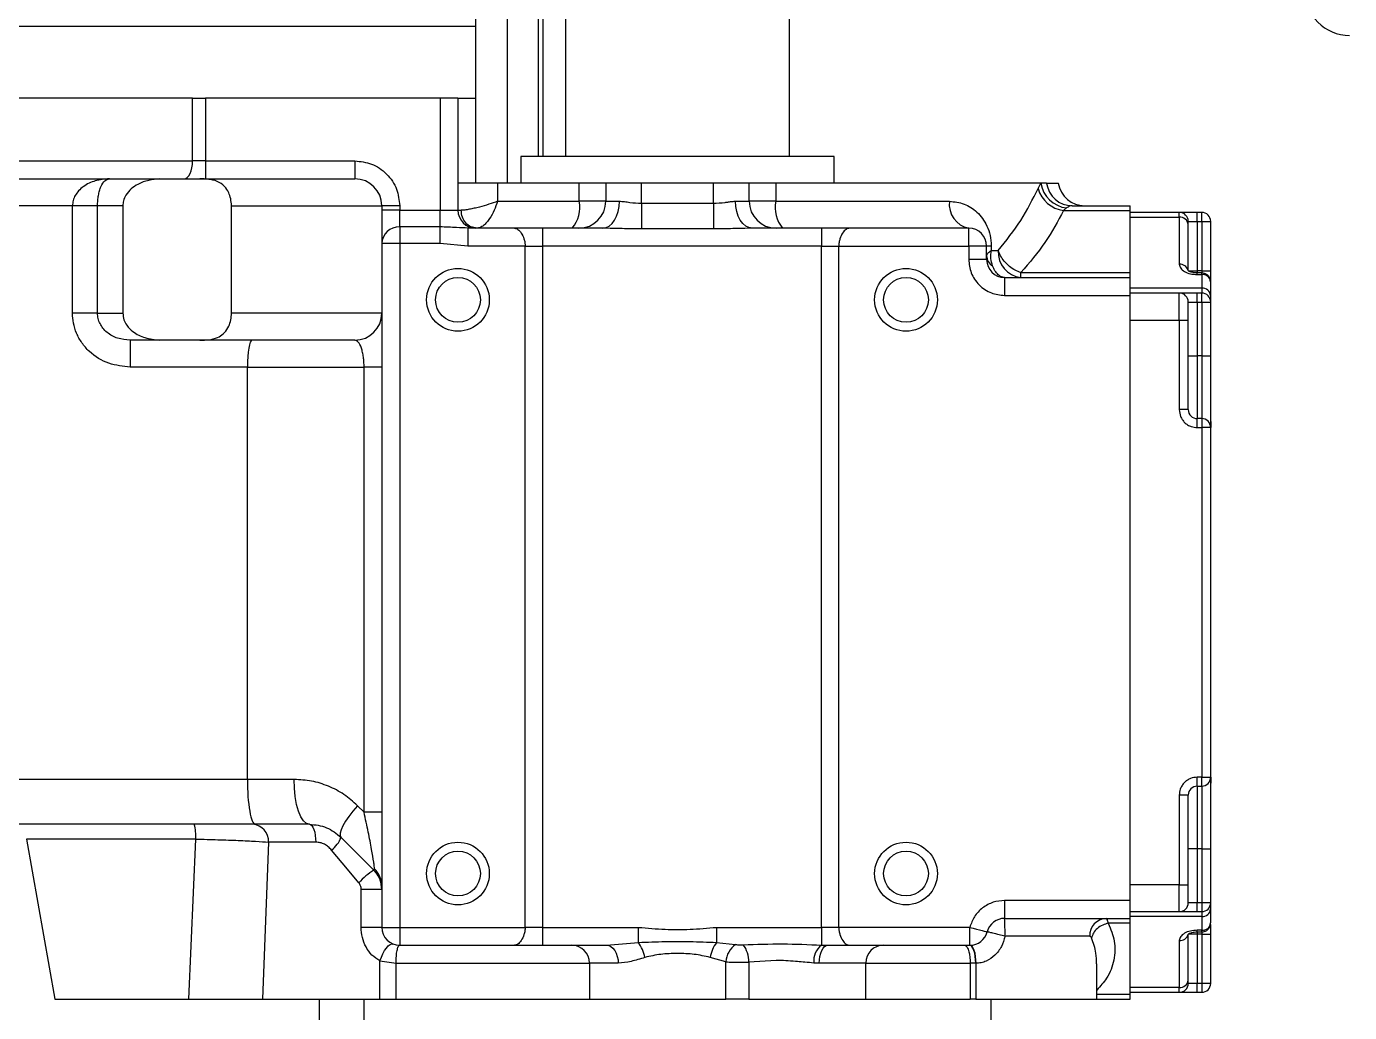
# Model space of a CAD drawing. Header units: centimetres. Extents: x 470464 to 524273, y 49611 to 59074.
# Drawn here: x 505513.16 to 505527.93, y 52555.96 to 52566.96 of the extents above; entities that cross this region are included whole.
import ezdxf

# ---------------------------------------------------------------- set-up
doc = ezdxf.new("R2010")
doc.units = ezdxf.units.CM
doc.header["$MEASUREMENT"] = 0
doc.layers.add('vinç', color=7, linetype='Continuous')

# ---------------------------------------------------------------- blocks, each defined once
blk = doc.blocks.new('ytnytnytnnytytnrmutnebe')
at = {"color": 2, "linetype": 'Continuous', "lineweight": 25}
for p, q in [((416505.11, 68886.413), (416505.11, 68877.574)), ((416505.81, 68877.574), (416505.81, 68886.413)), ((416506.61, 68874.413), (416506.61, 68886.413)), ((416497.71, 68876.875), (416497.71, 68880.413)), ((416498.21, 68876.963), (416498.21, 68880.413)), ((416504.61, 68878.915), (416504.61, 68880.413)), ((416497.545, 68879.428), (416495.76, 68879.113)), ((416497.545, 68877.539), (416497.545, 68879.428)), ((416495.76, 68879.113), (416495.76, 68877.616)), ((416503.41, 68878.915), (416504.61, 68878.915)), ((416503.41, 68878.635), (416503.41, 68878.915)), ((416504.61, 68878.635), (416504.61, 68878.915)), ((416503.41, 68878.635), (416504.61, 68878.635)), ((416503.41, 68878.635), (416503.41, 68878.353)), ((416504.61, 68878.353), (416504.61, 68878.635)), ((416504.61, 68878.353), (416503.41, 68878.353)), ((416502.81, 68876.963), (416502.81, 68878.272)), ((416503.11, 68878.272), (416502.81, 68878.272)), ((416503.11, 68876.91), (416503.11, 68878.272)), ((416495.76, 68877.616), (416497.545, 68877.539)), ((416505.11, 68877.574), (416505.81, 68877.574)), ((416505.11, 68877.432), (416505.11, 68877.574)), ((416505.81, 68877.574), (416505.81, 68877.432)), ((416504.91, 68877.432), (416504.91, 68875.763)), ((416505.11, 68877.432), (416504.91, 68877.432)), ((416505.81, 68877.432), (416505.11, 68877.432)), ((416505.11, 68877.432), (416505.11, 68875.763)), ((416505.81, 68874.813), (416505.81, 68877.432)), ((416503.41, 68875.463), (416503.41, 68877.141)), ((416503.41, 68877.141), (416504.61, 68877.141)), ((416504.61, 68877.141), (416504.61, 68875.463)), ((416497.71, 68876.27), (416497.71, 68876.875)), ((416498.21, 68876.963), (416502.81, 68876.963)), ((416498.21, 68876.441), (416498.21, 68876.963)), ((416502.81, 68876.963), (416502.81, 68875.661)), ((416503.11, 68875.763), (416503.11, 68876.91)), ((416495.76, 68876.796), (416495.76, 68875.484)), ((416497.51, 68876.727), (416495.76, 68876.796)), ((416497.51, 68876.199), (416497.51, 68876.727)), ((416495.76, 68876.163), (416484.91, 68876.163)), ((416497.689, 68876.163), (416497.688, 68876.163)), ((416497.208, 68875.844), (416497.422, 68876.023)), ((416497.056, 68875.718), (416497.208, 68875.844)), ((416497.563, 68875.917), (416497.198, 68875.551)), ((416496.56, 68875.463), (416496.56, 68875.693)), ((416496.56, 68875.693), (416496.986, 68875.693)), ((416496.986, 68875.693), (416496.986, 68875.463)), ((416497.843, 68875.661), (416497.917, 68875.734)), ((416505.11, 68875.763), (416504.91, 68875.763)), ((416495.76, 68875.663), (416495.46, 68875.663)), ((416497.843, 68875.463), (416497.843, 68875.661)), ((416497.843, 68875.661), (416502.81, 68875.661)), ((416502.81, 68875.463), (416502.81, 68875.661)), ((416495.76, 68875.484), (416495.76, 68875.304)), ((416495.76, 68875.484), (416496.188, 68875.484)), ((416496.188, 68875.484), (416496.16, 68875.304)), ((416496.56, 68875.463), (416496.56, 68875.263)), ((416504.189, 68875.463), (416496.56, 68875.463)), ((416504.189, 68875.263), (416504.189, 68875.463)), ((416504.56, 68875.263), (416504.56, 68875.463)), ((416504.61, 68875.463), (416504.56, 68875.463)), ((416504.61, 68875.263), (416504.61, 68875.463)), ((416495.76, 68875.304), (416495.76, 68873.146)), ((416495.76, 68875.304), (416496.16, 68875.304)), ((416496.16, 68875.304), (416496.16, 68874.915)), ((416496.56, 68875.263), (416496.36, 68875.263)), ((416496.36, 68875.263), (416496.36, 68873.982)), ((416496.56, 68875.263), (416496.56, 68873.863)), ((416504.189, 68875.263), (416496.56, 68875.263)), ((416504.374, 68875.263), (416504.189, 68875.263)), ((416504.189, 68874.813), (416504.189, 68875.263)), ((416504.374, 68874.813), (416504.374, 68875.263)), ((416504.374, 68875.263), (416504.56, 68875.263)), ((416504.56, 68875.263), (416504.56, 68874.813)), ((416504.61, 68875.263), (416504.56, 68875.263)), ((416496.16, 68874.915), (416496.16, 68873.146)), ((416504.16, 68874.501), (416504.189, 68874.813)), ((416504.189, 68874.813), (416504.374, 68874.813)), ((416504.374, 68874.813), (416504.56, 68874.813)), ((416504.56, 68874.813), (416504.56, 68874.613)), ((416505.81, 68874.813), (416504.56, 68874.813)), ((416505.81, 68874.613), (416505.81, 68874.813)), ((416504.16, 68873.863), (416504.16, 68874.501)), ((416504.36, 68874.501), (416504.16, 68874.501)), ((416504.36, 68873.982), (416504.36, 68874.501)), ((416505.81, 68874.613), (416504.56, 68874.613)), ((416504.56, 68874.613), (416504.56, 68874.576)), ((416504.86, 68874.172), (416504.86, 68874.613)), ((416505.81, 68874.613), (416505.81, 68874.413)), ((416504.86, 68874.413), (416505.81, 68874.413)), ((416505.81, 68874.413), (416506.61, 68874.413)), ((416506.61, 68874.413), (416508.36, 68874.413)), ((416504.66, 68874.172), (416504.66, 68873.26)), ((416504.86, 68874.172), (416504.66, 68874.172)), ((416504.86, 68873.26), (416504.86, 68874.172)), ((416508.009, 68874.063), (416504.86, 68874.063)), ((416505.16, 68873.913), (416504.86, 68873.913)), ((416505.16, 68870.413), (416505.16, 68873.913)), ((416496.56, 68873.67), (416496.56, 68873.863)), ((416496.56, 68873.863), (416504.16, 68873.863)), ((416504.16, 68873.863), (416504.16, 68873.67)), ((416496.56, 68873.67), (416496.36, 68873.67)), ((416496.36, 68873.67), (416496.36, 68872.957)), ((416504.16, 68873.67), (416496.56, 68873.67)), ((416496.56, 68873.67), (416496.56, 68872.599)), ((416504.36, 68873.67), (416504.16, 68873.67)), ((416504.16, 68870.557), (416504.16, 68873.67)), ((416504.36, 68872.996), (416504.36, 68873.67)), ((416505.16, 68873.713), (416507.86, 68873.713)), ((416505.16, 68873.663), (416507.86, 68873.663)), ((416555.86, 68873.413), (416505.16, 68873.413)), ((416504.66, 68872.963), (416504.66, 68873.26)), ((416504.66, 68873.26), (416504.86, 68873.26)), ((416504.86, 68872.963), (416504.86, 68873.26)), ((416495.76, 68873.146), (416495.76, 68871.622)), ((416496.16, 68873.146), (416495.76, 68873.146)), ((416496.16, 68872.825), (416496.16, 68873.146)), ((416496.36, 68872.957), (416496.392, 68872.599)), ((416504.66, 68872.963), (416504.66, 68872.811)), ((416504.86, 68872.963), (416504.66, 68872.963)), ((416504.86, 68872.563), (416504.86, 68872.963)), ((416496.392, 68872.599), (416496.56, 68872.599)), ((416504.351, 68871.763), (416504.351, 68872.563)), ((416504.637, 68872.563), (416504.351, 68872.563)), ((416504.637, 68872.563), (416504.637, 68871.763)), ((416504.637, 68872.563), (416504.86, 68872.563)), ((416504.86, 68871.763), (416504.86, 68872.563)), ((416496.175, 68871.622), (416496.224, 68871.8)), ((416496.392, 68871.727), (416496.367, 68871.514)), ((416496.56, 68871.727), (416496.392, 68871.727)), ((416496.56, 68871.727), (416496.56, 68870.557)), ((416504.637, 68871.763), (416504.351, 68871.763)), ((416504.637, 68871.763), (416504.86, 68871.763)), ((416504.86, 68871.363), (416504.86, 68871.763)), ((416495.76, 68871.622), (416496.175, 68871.622)), ((416495.76, 68871.368), (416495.76, 68871.622)), ((416496.171, 68871.46), (416496.172, 68871.368)), ((416504.66, 68871.516), (416504.66, 68871.363)), ((416495.76, 68871.368), (416495.76, 68870.063)), ((416496.172, 68871.368), (416495.76, 68871.368)), ((416496.191, 68871.063), (416496.172, 68871.368)), ((416504.36, 68870.557), (416504.36, 68871.33)), ((416504.66, 68871.363), (416504.86, 68871.363)), ((416504.66, 68871.067), (416504.66, 68871.363)), ((416504.86, 68871.067), (416504.86, 68871.363)), ((416504.86, 68871.067), (416504.66, 68871.067)), ((416504.66, 68871.067), (416504.66, 68869.128)), ((416504.86, 68868.108), (416504.86, 68871.067)), ((416505.16, 68870.913), (416555.86, 68870.913)), ((416496.16, 68870.581), (416496.162, 68870.641)), ((416496.16, 68870.063), (416496.16, 68870.581)), ((416496.361, 68870.557), (416496.36, 68870.485)), ((416496.56, 68870.557), (416496.361, 68870.557)), ((416496.56, 68870.363), (416496.56, 68870.557)), ((416496.56, 68870.557), (416504.16, 68870.557)), ((416504.16, 68870.557), (416504.16, 68870.363)), ((416504.36, 68870.557), (416504.16, 68870.557)), ((416504.86, 68870.413), (416505.16, 68870.413)), ((416496.36, 68870.245), (416496.36, 68868.901)), ((416496.56, 68868.901), (416496.56, 68870.363)), ((416496.56, 68870.363), (416504.16, 68870.363)), ((416504.16, 68870.363), (416504.16, 68868.913)), ((416504.36, 68868.913), (416504.36, 68870.245)), ((416495.76, 68870.063), (416496.16, 68870.063)), ((416495.76, 68870.063), (416495.76, 68868.897)), ((416496.16, 68870.063), (416496.16, 68868.897)), ((416495.76, 68868.835), (416495.76, 68868.897)), ((416496.16, 68868.897), (416495.76, 68868.897)), ((416496.16, 68868.835), (416496.16, 68868.897)), ((416496.36, 68868.901), (416496.56, 68868.901)), ((416504.16, 68868.913), (416504.01, 68868.913)), ((416504.01, 68868.713), (416504.01, 68868.913)), ((416504.16, 68868.713), (416504.16, 68868.913)), ((416504.16, 68868.913), (416504.36, 68868.913)), ((416495.76, 68868.835), (416495.76, 68867.483)), ((416496.16, 68868.835), (416495.76, 68868.835)), ((416496.16, 68868.831), (416496.16, 68868.835)), ((416495.46, 68868.663), (416495.76, 68868.663)), ((416504.01, 68868.713), (416504.16, 68868.713)), ((416504.11, 68868.661), (416504.11, 68868.583)), ((416504.16, 68868.661), (416504.11, 68868.661)), ((416504.16, 68868.661), (416504.16, 68868.713)), ((416496.46, 68868.508), (416496.473, 68868.56)), ((416496.46, 68867.562), (416496.46, 68868.508)), ((416496.66, 68868.513), (416496.66, 68867.113)), ((416496.86, 68868.513), (416496.66, 68868.513)), ((416496.86, 68867.113), (416496.86, 68868.513)), ((416503.61, 68868.513), (416503.61, 68867.113)), ((416503.81, 68868.513), (416503.61, 68868.513)), ((416503.81, 68868.513), (416503.81, 68867.113)), ((416504.05, 68868.557), (416504.11, 68868.583)), ((416503.81, 68868.33), (416503.864, 68868.33)), ((416503.864, 68868.33), (416503.864, 68867.113)), ((416504.801, 68868.139), (416504.86, 68868.108)), ((416504.86, 68868.044), (416504.86, 68867.913)), ((416504.556, 68867.855), (416504.556, 68867.113)), ((416504.585, 68867.821), (416504.556, 68867.855)), ((416504.61, 68867.758), (416504.61, 68867.113)), ((416495.76, 68867.483), (416496.153, 68867.483)), ((416495.76, 68867.483), (416495.76, 68867.113)), ((416495.814, 68867.483), (416495.814, 68867.113)), ((416496.606, 68867.113), (416496.606, 68867.356)), ((416495.76, 68867.113), (416495.814, 68867.113)), ((416495.814, 68867.113), (416496.606, 68867.113)), ((416495.835, 68867.113), (416495.835, 68866.563)), ((416495.889, 68866.563), (416495.889, 68867.113)), ((416496.606, 68867.113), (416496.66, 68867.113)), ((416496.66, 68867.113), (416496.86, 68867.113)), ((416496.681, 68866.313), (416496.681, 68867.113)), ((416496.735, 68867.113), (416496.735, 68866.563)), ((416496.86, 68867.113), (416503.61, 68867.113)), ((416497.035, 68866.563), (416497.035, 68867.113)), ((416503.335, 68867.113), (416503.335, 68866.563)), ((416503.61, 68867.113), (416503.81, 68867.113)), ((416503.635, 68866.563), (416503.635, 68867.113)), ((416503.689, 68866.313), (416503.689, 68867.113)), ((416503.81, 68867.113), (416503.864, 68867.113)), ((416503.864, 68867.113), (416504.556, 68867.113)), ((416504.481, 68867.113), (416504.481, 68866.563)), ((416504.535, 68866.563), (416504.535, 68867.113)), ((416504.556, 68867.113), (416504.61, 68867.113)), ((416495.835, 68866.563), (416495.889, 68866.563)), ((416496.413, 68866.563), (416495.889, 68866.563)), ((416496.735, 68866.563), (416497.035, 68866.563)), ((416498.035, 68866.563), (416497.035, 68866.563)), ((416497.035, 68866.563), (416497.035, 68866.463)), ((416498.035, 68866.463), (416498.035, 68866.563)), ((416503.335, 68866.563), (416502.335, 68866.563)), ((416502.335, 68866.463), (416502.335, 68866.563)), ((416503.335, 68866.563), (416503.335, 68866.463)), ((416503.335, 68866.563), (416503.635, 68866.563)), ((416504.481, 68866.563), (416503.957, 68866.563)), ((416504.481, 68866.563), (416504.535, 68866.563)), ((416495.935, 68866.363), (416495.935, 68866.463)), ((416495.971, 68866.463), (416496.482, 68866.463)), ((416496.485, 68866.363), (416496.485, 68866.463)), ((416496.835, 68866.363), (416496.835, 68866.463)), ((416497.035, 68866.463), (416498.035, 68866.463)), ((416497.435, 68866.363), (416497.435, 68866.463)), ((416502.335, 68866.463), (416503.335, 68866.463)), ((416502.935, 68866.463), (416502.935, 68866.363)), ((416503.535, 68866.463), (416503.535, 68866.363)), ((416503.885, 68866.463), (416503.885, 68866.363)), ((416503.888, 68866.463), (416504.399, 68866.463)), ((416504.435, 68866.463), (416504.435, 68866.363)), ((416495.835, 68866.363), (416495.935, 68866.363)), ((416495.835, 68866.363), (416495.835, 68866.313)), ((416495.935, 68866.313), (416495.835, 68866.313)), ((416496.485, 68866.363), (416495.935, 68866.363)), ((416495.935, 68866.313), (416495.935, 68866.363)), ((416495.935, 68866.213), (416495.935, 68866.313)), ((416496.485, 68866.313), (416495.935, 68866.313)), ((416496.485, 68866.313), (416496.485, 68866.363)), ((416496.509, 68866.363), (416496.485, 68866.363)), ((416496.485, 68866.313), (416496.485, 68866.213)), ((416496.509, 68866.313), (416496.485, 68866.313)), ((416496.509, 68866.363), (416496.527, 68866.363)), ((416496.509, 68866.363), (416496.509, 68866.313)), ((416496.509, 68866.313), (416496.527, 68866.313)), ((416496.527, 68866.313), (416496.527, 68866.363)), ((416496.681, 68866.313), (416496.527, 68866.313)), ((416496.735, 68866.313), (416496.681, 68866.313)), ((416496.735, 68866.363), (416496.835, 68866.363)), ((416496.735, 68866.363), (416496.735, 68866.313)), ((416496.835, 68866.313), (416496.735, 68866.313)), ((416497.435, 68866.363), (416496.835, 68866.363)), ((416496.835, 68866.313), (416496.835, 68866.363)), ((416496.835, 68866.213), (416496.835, 68866.313)), ((416497.435, 68866.313), (416496.835, 68866.313)), ((416498.135, 68866.363), (416497.435, 68866.363)), ((416497.435, 68866.313), (416497.435, 68866.363)), ((416497.435, 68866.313), (416497.435, 68866.213)), ((416498.135, 68866.313), (416497.435, 68866.313)), ((416498.135, 68866.363), (416498.135, 68866.313)), ((416498.135, 68866.363), (416498.235, 68866.363)), ((416498.135, 68866.313), (416498.235, 68866.313)), ((416498.235, 68866.313), (416498.235, 68866.363)), ((416498.235, 68866.313), (416498.235, 68866.213)), ((416502.135, 68866.313), (416498.235, 68866.313)), ((416502.135, 68866.363), (416502.135, 68866.313)), ((416502.135, 68866.363), (416502.235, 68866.363)), ((416502.135, 68866.213), (416502.135, 68866.313)), ((416502.235, 68866.313), (416502.135, 68866.313)), ((416502.235, 68866.313), (416502.235, 68866.363)), ((416502.935, 68866.363), (416502.235, 68866.363)), ((416502.935, 68866.313), (416502.235, 68866.313)), ((416502.935, 68866.313), (416502.935, 68866.363)), ((416503.535, 68866.363), (416502.935, 68866.363)), ((416502.935, 68866.313), (416502.935, 68866.213)), ((416503.535, 68866.313), (416502.935, 68866.313)), ((416503.535, 68866.363), (416503.635, 68866.363)), ((416503.535, 68866.363), (416503.535, 68866.313)), ((416503.535, 68866.313), (416503.535, 68866.213)), ((416503.535, 68866.313), (416503.635, 68866.313)), ((416503.635, 68866.313), (416503.635, 68866.363)), ((416503.689, 68866.313), (416503.635, 68866.313)), ((416503.842, 68866.313), (416503.689, 68866.313)), ((416503.842, 68866.363), (416503.842, 68866.313)), ((416503.842, 68866.363), (416503.86, 68866.363)), ((416503.842, 68866.313), (416503.86, 68866.313)), ((416503.885, 68866.363), (416503.86, 68866.363)), ((416503.86, 68866.313), (416503.86, 68866.363)), ((416503.885, 68866.313), (416503.86, 68866.313)), ((416503.885, 68866.313), (416503.885, 68866.363)), ((416504.435, 68866.363), (416503.885, 68866.363)), ((416503.885, 68866.313), (416503.885, 68866.213)), ((416504.435, 68866.313), (416503.885, 68866.313)), ((416504.435, 68866.363), (416504.535, 68866.363)), ((416504.435, 68866.363), (416504.435, 68866.313)), ((416504.435, 68866.313), (416504.435, 68866.213)), ((416504.435, 68866.313), (416504.535, 68866.313)), ((416504.535, 68866.313), (416504.535, 68866.363)), ((416495.935, 68866.213), (416496.485, 68866.213)), ((416496.485, 68866.213), (416496.591, 68866.213)), ((416496.609, 68866.213), (416496.762, 68866.213)), ((416496.835, 68866.213), (416497.435, 68866.213)), ((416498.235, 68866.213), (416498.168, 68866.213)), ((416498.235, 68866.213), (416502.135, 68866.213)), ((416502.202, 68866.213), (416502.135, 68866.213)), ((416502.935, 68866.213), (416503.535, 68866.213)), ((416503.607, 68866.213), (416503.76, 68866.213)), ((416503.762, 68866.213), (416503.885, 68866.213)), ((416503.885, 68866.213), (416504.435, 68866.213))]:
    blk.add_line(p, q, dxfattribs=at)
at = {"color": 2, "linetype": 'Continuous', "lineweight": 25, "flags": 128}
for points in [[(416504.91, 68877.669), (416504.914, 68877.65), (416504.925, 68877.633), (416504.944, 68877.616), (416504.968, 68877.602), (416504.999, 68877.59), (416505.033, 68877.581), (416505.071, 68877.576), (416505.11, 68877.574)], [(416497.71, 68876.27), (416497.719, 68876.304), (416497.748, 68876.336), (416497.794, 68876.365), (416497.856, 68876.391), (416497.932, 68876.413), (416498.018, 68876.428), (416498.112, 68876.438), (416498.21, 68876.441)], [(416497.71, 68876.27), (416497.706, 68876.257), (416497.695, 68876.243), (416497.676, 68876.231), (416497.651, 68876.22), (416497.621, 68876.211), (416497.586, 68876.205), (416497.549, 68876.201), (416497.51, 68876.199)], [(416497.917, 68875.734), (416497.857, 68875.785), (416497.798, 68875.83), (416497.743, 68875.867), (416497.693, 68875.896), (416497.648, 68875.916), (416497.611, 68875.926), (416497.583, 68875.927), (416497.563, 68875.917)], [(416496.188, 68875.484), (416496.228, 68875.468), (416496.266, 68875.45), (416496.3, 68875.431), (416496.329, 68875.41), (416496.352, 68875.39), (416496.368, 68875.37), (416496.375, 68875.352), (416496.374, 68875.338)], [(416496.36, 68872.957), (416496.356, 68872.931), (416496.345, 68872.906), (416496.326, 68872.884), (416496.301, 68872.864), (416496.271, 68872.847), (416496.236, 68872.835), (416496.199, 68872.827), (416496.16, 68872.825)], [(416504.36, 68872.996), (416504.366, 68872.96), (416504.383, 68872.925), (416504.41, 68872.893), (416504.448, 68872.865), (416504.493, 68872.842), (416504.545, 68872.825), (416504.601, 68872.814), (416504.66, 68872.811)], [(416504.36, 68871.33), (416504.366, 68871.367), (416504.383, 68871.401), (416504.41, 68871.433), (416504.448, 68871.462), (416504.493, 68871.485), (416504.545, 68871.502), (416504.601, 68871.512), (416504.66, 68871.516)], [(416496.16, 68870.581), (416496.199, 68870.579), (416496.236, 68870.574), (416496.271, 68870.565), (416496.301, 68870.553), (416496.326, 68870.538), (416496.345, 68870.522), (416496.356, 68870.504), (416496.36, 68870.485)], [(416496.16, 68868.835), (416496.199, 68868.836), (416496.236, 68868.84), (416496.271, 68868.846), (416496.301, 68868.855), (416496.326, 68868.866), (416496.345, 68868.878), (416496.356, 68868.891), (416496.36, 68868.905)], [(416496.16, 68868.831), (416496.199, 68868.832), (416496.236, 68868.836), (416496.271, 68868.843), (416496.301, 68868.851), (416496.326, 68868.862), (416496.345, 68868.874), (416496.356, 68868.887), (416496.36, 68868.901)], [(416496.56, 68868.901), (416496.55, 68868.863), (416496.541, 68868.827), (416496.532, 68868.793), (416496.524, 68868.764), (416496.518, 68868.74), (416496.514, 68868.722), (416496.511, 68868.711), (416496.51, 68868.707)]]:
    blk.add_lwpolyline(points, dxfattribs=at)
at = {"color": 2, "linetype": 'Continuous', "lineweight": 25}
for centre, radius in [((416497.16, 68874.613), 0.35), ((416503.56, 68874.613), 0.35), ((416497.16, 68874.613), 0.25), ((416503.56, 68874.613), 0.25), ((416497.16, 68869.613), 0.35), ((416503.56, 68869.613), 0.35), ((416497.16, 68869.613), 0.25), ((416503.56, 68869.613), 0.25)]:
    blk.add_circle(centre, radius, dxfattribs=at)
for centre, radius, start, end in [((416497.581, 68878.005), 0.467, 265.5556, 286.0403), ((416497.521, 68876.916), 0.189, 266.6638, 356.2192), ((416497.695, 68876.24), 0.349, 218.5725, 247.8807), ((416496.645, 68875.226), 0.641, 30.504, 50.135), ((416503.41, 68875.763), 0.3, 180, 270), ((416504.61, 68875.763), 0.3, 270, 0), ((416496.986, 68875.763), 0.3, 270, 315), ((416497.018, 68875.736), 0.273, 270.3005, 315.4148), ((416496.56, 68875.263), 0.2, 90, 180), ((416504.181, 68875.27), 0.193, 357.9149, 87.748), ((416504.56, 68874.413), 0.2, 90, 180), ((416496.162, 68873.344), 0.198, 269.5087, 359.5001), ((416504.59, 68873.609), 0.356, 229.7054, 281.3535), ((416504.66, 68873.263), 0.3, 180, 270), ((416496.149, 68872.93), 0.41, 280.5591, 306.2921), ((416496.149, 68871.397), 0.41, 53.7062, 79.4427), ((416496.166, 68871.381), 0.242, 33.4531, 87.8356), ((416496.18, 68871.683), 0.315, 268.6219, 306.3066), ((416504.66, 68871.063), 0.3, 90, 180), ((416504.59, 68870.718), 0.356, 78.6466, 130.2934), ((416496.188, 68870.427), 0.216, 37.0432, 96.9599), ((416496.16, 68869.863), 0.2, 0, 90), ((416504.623, 68868.862), 0.268, 82.1285, 168.9467), ((416496.56, 68868.901), 0.2, 180, 255.5225), ((416504.16, 68868.913), 0.2, 270, 0), ((416496.46, 68868.513), 0.2, 0, 75.5225), ((416504.01, 68868.513), 0.2, 90, 180), ((416504.058, 68868.572), 0.142, 92.2007, 147.7507), ((416496.51, 68870.471), 1.963, 268.541, 274.3817), ((416504.088, 68868.305), 0.279, 85.5307, 174.6912), ((416504.895, 68867.81), 0.342, 105.8751, 172.3938), ((416504.91, 68867.784), 0.327, 98.7989, 173.505), ((416504.903, 68867.754), 0.294, 98.5347, 179.2864), ((416504.91, 68867.618), 0.3, 99.5941, 180), ((416496.467, 68867.37), 0.193, 2.4762, 92.2802), ((416495.935, 68866.563), 0.1, 180, 270), ((416495.981, 68866.555), 0.0923, 174.8888, 263.7569), ((416496.508, 68866.556), 0.0951, 175.6235, 253.6698), ((416496.835, 68866.563), 0.1, 180, 270), ((416503.535, 68866.563), 0.1, 270, 0), ((416503.862, 68866.556), 0.0952, 286.384, 4.3702), ((416504.389, 68866.555), 0.0923, 276.2442, 5.11), ((416504.435, 68866.563), 0.1, 270, 0), ((416498.035, 68866.363), 0.1, 0, 90), ((416502.335, 68866.363), 0.1, 90, 180), ((416495.935, 68866.313), 0.1, 180, 270), ((416496.619, 68866.305), 0.0923, 174.888, 263.7577), ((416496.773, 68866.305), 0.0923, 174.892, 263.7538), ((416496.835, 68866.313), 0.1, 180, 270), ((416498.235, 68866.313), 0.1, 180, 270), ((416502.135, 68866.313), 0.1, 270, 0), ((416503.535, 68866.313), 0.1, 270, 0), ((416503.597, 68866.305), 0.0923, 276.244, 5.1082), ((416503.75, 68866.305), 0.0923, 276.2423, 5.112), ((416504.435, 68866.313), 0.1, 270, 0), ((416507.01, 68864.663), 0.5, 90, 180)]:
    blk.add_arc(centre, radius, start, end, dxfattribs=at)
for centre, major_axis, start_param, end_param in [((416498.21, 68876.875), (0.5, 0), 1.570796, 3.141593), ((416502.81, 68876.91), (0.3, 0), 0, 1.570796)]:
    blk.add_ellipse(centre, major_axis=major_axis, ratio=0.176327, start_param=start_param, end_param=end_param, dxfattribs=at)
for points, knots in [([(416504.91, 68880.413), (416504.91, 68880.175), (416504.91, 68879.699), (416504.91, 68878.995), (416504.91, 68878.311), (416504.91, 68877.883), (416504.91, 68877.669)], [0, 0, 0, 0, 0.249999, 0.5, 0.75, 1, 1, 1, 1]), ([(416502.81, 68878.272), (416502.818, 68878.352), (416502.835, 68878.518), (416502.95, 68878.701), (416503.078, 68878.813), (416503.185, 68878.872), (416503.298, 68878.908), (416503.373, 68878.913), (416503.41, 68878.915)], [0, 0, 0, 0, 0.247181, 0.510034, 0.640791, 0.767138, 0.887248, 1, 1, 1, 1]), ([(416504.91, 68878.503), (416504.906, 68878.556), (416504.898, 68878.657), (416504.843, 68878.773), (416504.78, 68878.846), (416504.728, 68878.884), (416504.671, 68878.91), (416504.63, 68878.913), (416504.61, 68878.915)], [0, 0, 0, 0, 0.304475, 0.579996, 0.70344, 0.80966, 0.908501, 1, 1, 1, 1]), ([(416503.11, 68878.272), (416503.114, 68878.319), (416503.122, 68878.41), (416503.179, 68878.513), (416503.241, 68878.575), (416503.294, 68878.609), (416503.35, 68878.631), (416503.39, 68878.634), (416503.41, 68878.635)], [0, 0, 0, 0, 0.2754006, 0.5362818, 0.6616826, 0.7764321, 0.8901472, 1, 1, 1, 1]), ([(416504.61, 68878.635), (416504.63, 68878.634), (416504.671, 68878.633), (416504.728, 68878.625), (416504.78, 68878.613), (416504.843, 68878.59), (416504.898, 68878.553), (416504.906, 68878.52), (416504.91, 68878.503)], [0, 0, 0, 0, 0.091494, 0.190339, 0.296554, 0.420005, 0.695525, 1, 1, 1, 1]), ([(416503.41, 68878.353), (416503.385, 68878.35), (416503.337, 68878.345), (416503.264, 68878.305), (416503.188, 68878.227), (416503.127, 68878.099), (416503.116, 68877.998), (416503.11, 68877.944)], [0, 0, 0, 0, 0.115567, 0.230418, 0.401986, 0.677211, 1, 1, 1, 1]), ([(416504.909, 68877.944), (416504.905, 68877.984), (416504.898, 68878.065), (416504.86, 68878.173), (416504.802, 68878.261), (416504.738, 68878.317), (416504.67, 68878.348), (416504.628, 68878.352), (416504.61, 68878.353)], [0, 0, 0, 0, 0.2377906, 0.4834087, 0.6426356, 0.8028895, 0.9141335, 1, 1, 1, 1]), ([(416495.76, 68877.616), (416495.76, 68877.505), (416495.76, 68877.285), (416495.76, 68877.012), (416495.76, 68876.86), (416495.76, 68876.809), (416495.76, 68876.796)], [0, 0, 0, 0, 0.298278, 0.596391, 0.898613, 1, 1, 1, 1]), ([(416504.91, 68877.669), (416504.91, 68877.631), (416504.91, 68877.556), (416504.91, 68877.473), (416504.91, 68877.432)], [0, 0, 0, 0, 0.499999, 1, 1, 1, 1]), ([(416497.545, 68877.539), (416497.543, 68877.455), (416497.538, 68877.287), (416497.53, 68877.059), (416497.52, 68876.862), (416497.513, 68876.772), (416497.51, 68876.727)], [0, 0, 0, 0, 0.25025, 0.500675, 0.750704, 1, 1, 1, 1]), ([(416503.11, 68877.493), (416503.11, 68877.459), (416503.112, 68877.391), (416503.132, 68877.303), (416503.177, 68877.231), (416503.238, 68877.181), (416503.314, 68877.15), (416503.372, 68877.141), (416503.404, 68877.141), (416503.41, 68877.141)], [0, 0, 0, 0, 0.2135633, 0.4303279, 0.5880986, 0.7469031, 0.866677, 0.9732943, 1, 1, 1, 1]), ([(416504.61, 68877.141), (416504.636, 68877.142), (416504.689, 68877.146), (416504.765, 68877.172), (416504.838, 68877.222), (416504.905, 68877.328), (416504.908, 68877.427), (416504.91, 68877.493)], [0, 0, 0, 0, 0.112287, 0.224224, 0.370951, 0.582273, 1, 1, 1, 1]), ([(416497.917, 68875.734), (416497.961, 68875.783), (416498.049, 68875.882), (416498.139, 68876.057), (416498.199, 68876.245), (416498.206, 68876.376), (416498.21, 68876.441)], [0, 0, 0, 0, 0.246672, 0.496032, 0.747454, 1, 1, 1, 1]), ([(416497.422, 68876.023), (416497.435, 68876.035), (416497.46, 68876.058), (416497.488, 68876.102), (416497.507, 68876.15), (416497.509, 68876.183), (416497.51, 68876.199)], [0, 0, 0, 0, 0.253686, 0.500237, 0.749797, 1, 1, 1, 1]), ([(416497.71, 68876.27), (416497.704, 68876.205), (416497.691, 68876.077), (416497.605, 68875.969), (416497.563, 68875.917)], [0, 0, 0, 0, 0.512472, 1, 1, 1, 1]), ([(416496.188, 68875.484), (416496.207, 68875.515), (416496.245, 68875.577), (416496.339, 68875.643), (416496.446, 68875.686), (416496.522, 68875.691), (416496.56, 68875.693)], [0, 0, 0, 0, 0.249202, 0.498783, 0.748863, 1, 1, 1, 1]), ([(416496.986, 68875.693), (416496.998, 68875.694), (416497.024, 68875.696), (416497.046, 68875.711), (416497.056, 68875.718)], [0, 0, 0, 0, 0.500966, 1, 1, 1, 1]), ([(416502.81, 68875.661), (416502.829, 68875.661), (416502.867, 68875.662), (416502.923, 68875.668), (416502.976, 68875.677), (416503.041, 68875.695), (416503.098, 68875.725), (416503.106, 68875.751), (416503.11, 68875.763)], [0, 0, 0, 0, 0.106812, 0.216843, 0.33655, 0.467138, 0.737586, 1, 1, 1, 1]), ([(416505.11, 68875.763), (416505.103, 68875.7), (416505.093, 68875.604), (416505.031, 68875.487), (416504.966, 68875.407), (416504.886, 68875.343), (416504.769, 68875.28), (416504.673, 68875.27), (416504.61, 68875.263)], [0, 0, 0, 0, 0.239458, 0.36836, 0.500003, 0.63164, 0.760542, 1, 1, 1, 1]), ([(416496.986, 68875.463), (416497.022, 68875.467), (416497.078, 68875.473), (416497.149, 68875.509), (416497.181, 68875.537), (416497.198, 68875.551)], [0, 0, 0, 0, 0.4593346, 0.71975, 1, 1, 1, 1]), ([(416497.198, 68875.551), (416497.197, 68875.549), (416497.194, 68875.546), (416497.206, 68875.545), (416497.212, 68875.545)], [0, 0, 0, 0, 0.51136, 1, 1, 1, 1]), ([(416497.212, 68875.545), (416497.221, 68875.545), (416497.24, 68875.546), (416497.309, 68875.555), (416497.438, 68875.577), (416497.63, 68875.615), (416497.77, 68875.645), (416497.843, 68875.661)], [0, 0, 0, 0, 0.091279, 0.187543, 0.414134, 0.689948, 1, 1, 1, 1]), ([(416497.176, 68875.532), (416497.162, 68875.521), (416497.136, 68875.502), (416497.101, 68875.486), (416497.078, 68875.478), (416497.063, 68875.473), (416497.051, 68875.471), (416497.046, 68875.47), (416497.044, 68875.469)], [0, 0, 0, 0, 0.356896, 0.63056, 0.739129, 0.83275, 0.917076, 1, 1, 1, 1]), ([(416504.56, 68875.463), (416504.52, 68875.463), (416504.441, 68875.463), (416504.333, 68875.463), (416504.243, 68875.463), (416504.207, 68875.463), (416504.189, 68875.463)], [0, 0, 0, 0, 0.249716, 0.5002, 0.750105, 1, 1, 1, 1]), ([(416496.16, 68875.304), (416496.173, 68875.304), (416496.2, 68875.303), (416496.25, 68875.3), (416496.305, 68875.293), (416496.343, 68875.282), (416496.355, 68875.274), (416496.358, 68875.27), (416496.359, 68875.269), (416496.359, 68875.267), (416496.36, 68875.266), (416496.36, 68875.264), (416496.36, 68875.264), (416496.36, 68875.263), (416496.36, 68875.263), (416496.36, 68875.263), (416496.36, 68875.263), (416496.36, 68875.263)], [0, 0, 0, 0, 0.1286451, 0.2550084, 0.4997472, 0.7486195, 0.8824995, 0.9204072, 0.9320755, 0.9388839, 0.9839743, 0.9955047, 0.9985638, 0.999451, 0.9997618, 0.9998846, 1, 1, 1, 1]), ([(416504.36, 68874.501), (416504.362, 68874.544), (416504.368, 68874.644), (416504.372, 68874.751), (416504.374, 68874.813)], [0, 0, 0, 0, 0.422895, 1, 1, 1, 1]), ([(416504.36, 68874.401), (416504.363, 68874.424), (416504.369, 68874.47), (416504.415, 68874.528), (416504.481, 68874.568), (416504.534, 68874.574), (416504.56, 68874.576)], [0, 0, 0, 0, 0.250002, 0.499998, 0.750004, 1, 1, 1, 1]), ([(416504.66, 68874.172), (416504.648, 68874.203), (416504.625, 68874.267), (416504.598, 68874.359), (416504.581, 68874.432), (416504.569, 68874.488), (416504.561, 68874.539), (416504.56, 68874.564), (416504.56, 68874.576)], [0, 0, 0, 0, 0.221552, 0.453149, 0.586096, 0.711056, 0.857061, 1, 1, 1, 1]), ([(416504.66, 68874.172), (416504.626, 68874.183), (416504.556, 68874.205), (416504.476, 68874.251), (416504.422, 68874.292), (416504.388, 68874.328), (416504.364, 68874.366), (416504.361, 68874.389), (416504.36, 68874.401)], [0, 0, 0, 0, 0.221694, 0.453516, 0.586446, 0.711597, 0.85724, 1, 1, 1, 1]), ([(416496.36, 68873.982), (416496.36, 68873.962), (416496.36, 68873.922), (416496.36, 68873.844), (416496.36, 68873.759), (416496.36, 68873.699), (416496.36, 68873.67)], [0, 0, 0, 0, 0.246844, 0.5, 0.75316, 1, 1, 1, 1]), ([(416496.56, 68873.863), (416496.546, 68873.864), (416496.518, 68873.865), (416496.465, 68873.879), (416496.411, 68873.906), (416496.368, 68873.944), (416496.363, 68873.969), (416496.36, 68873.982)], [0, 0, 0, 0, 0.120879, 0.250386, 0.499884, 0.749594, 1, 1, 1, 1]), ([(416504.36, 68873.982), (416504.357, 68873.969), (416504.351, 68873.944), (416504.309, 68873.906), (416504.254, 68873.879), (416504.202, 68873.865), (416504.173, 68873.864), (416504.16, 68873.863)], [0, 0, 0, 0, 0.249787, 0.499567, 0.748665, 0.878696, 1, 1, 1, 1]), ([(416504.36, 68873.67), (416504.36, 68873.699), (416504.36, 68873.759), (416504.36, 68873.844), (416504.36, 68873.922), (416504.36, 68873.962), (416504.36, 68873.982)], [0, 0, 0, 0, 0.24684, 0.5, 0.753156, 1, 1, 1, 1]), ([(416504.351, 68872.563), (416504.352, 68872.637), (416504.354, 68872.783), (416504.358, 68872.925), (416504.36, 68872.996)], [0, 0, 0, 0, 0.50035, 1, 1, 1, 1]), ([(416496.224, 68872.527), (416496.208, 68872.579), (416496.174, 68872.685), (416496.165, 68872.778), (416496.16, 68872.825)], [0, 0, 0, 0, 0.498799, 1, 1, 1, 1]), ([(416504.66, 68872.811), (416504.659, 68872.793), (416504.657, 68872.756), (416504.643, 68872.675), (416504.639, 68872.608), (416504.637, 68872.563)], [0, 0, 0, 0, 0.250394, 0.500059, 1, 1, 1, 1]), ([(416496.392, 68872.599), (416496.396, 68872.5), (416496.403, 68872.31), (416496.403, 68872.016), (416496.396, 68871.826), (416496.392, 68871.727)], [0, 0, 0, 0, 0.341905, 0.6593, 1, 1, 1, 1]), ([(416496.56, 68872.599), (416496.551, 68872.5), (416496.535, 68872.309), (416496.535, 68872.017), (416496.551, 68871.826), (416496.56, 68871.727)], [0, 0, 0, 0, 0.340631, 0.659893, 1, 1, 1, 1]), ([(416496.268, 68872.163), (416496.267, 68872.226), (416496.264, 68872.352), (416496.238, 68872.468), (416496.224, 68872.527)], [0, 0, 0, 0, 0.499029, 1, 1, 1, 1]), ([(416496.224, 68871.8), (416496.238, 68871.858), (416496.264, 68871.975), (416496.267, 68872.1), (416496.268, 68872.163)], [0, 0, 0, 0, 0.49925, 1, 1, 1, 1]), ([(416504.36, 68871.33), (416504.358, 68871.401), (416504.354, 68871.544), (416504.352, 68871.69), (416504.351, 68871.763)], [0, 0, 0, 0, 0.500081, 1, 1, 1, 1]), ([(416504.637, 68871.763), (416504.639, 68871.719), (416504.643, 68871.66), (416504.652, 68871.598), (416504.658, 68871.559), (416504.659, 68871.534), (416504.66, 68871.516)], [0, 0, 0, 0, 0.497635, 0.661217, 0.749155, 1, 1, 1, 1]), ([(416496.175, 68871.622), (416496.174, 68871.598), (416496.171, 68871.547), (416496.171, 68871.489), (416496.171, 68871.46)], [0, 0, 0, 0, 0.487161, 1, 1, 1, 1]), ([(416496.366, 68871.429), (416496.371, 68871.283), (416496.381, 68870.991), (416496.368, 68870.702), (416496.361, 68870.557)], [0, 0, 0, 0, 0.499921, 1, 1, 1, 1]), ([(416496.367, 68871.514), (416496.367, 68871.5), (416496.365, 68871.472), (416496.366, 68871.444), (416496.366, 68871.429)], [0, 0, 0, 0, 0.499942, 1, 1, 1, 1]), ([(416496.162, 68870.641), (416496.165, 68870.675), (416496.168, 68870.714), (416496.174, 68870.783), (416496.185, 68870.888), (416496.189, 68870.991), (416496.191, 68871.063)], [0, 0, 0, 0, 0.251643, 0.29492, 0.501296, 1, 1, 1, 1]), ([(416504.36, 68870.245), (416504.36, 68870.265), (416504.36, 68870.305), (416504.36, 68870.383), (416504.36, 68870.468), (416504.36, 68870.528), (416504.36, 68870.557)], [0, 0, 0, 0, 0.246838, 0.500001, 0.75316, 1, 1, 1, 1]), ([(416496.36, 68870.485), (416496.36, 68870.438), (416496.36, 68870.345), (416496.36, 68870.278), (416496.36, 68870.245)], [0, 0, 0, 0, 0.499981, 1, 1, 1, 1]), ([(416496.56, 68870.363), (416496.546, 68870.363), (416496.518, 68870.361), (416496.465, 68870.348), (416496.411, 68870.321), (416496.368, 68870.282), (416496.363, 68870.257), (416496.36, 68870.245)], [0, 0, 0, 0, 0.1208792, 0.2503852, 0.4998832, 0.7495941, 1, 1, 1, 1]), ([(416504.36, 68870.245), (416504.357, 68870.257), (416504.351, 68870.282), (416504.309, 68870.321), (416504.254, 68870.348), (416504.202, 68870.361), (416504.173, 68870.363), (416504.16, 68870.363)], [0, 0, 0, 0, 0.2497874, 0.4995638, 0.7486653, 0.8786961, 1, 1, 1, 1]), ([(416504.66, 68869.128), (416504.654, 68869.072), (416504.641, 68868.961), (416504.547, 68868.817), (416504.421, 68868.721), (416504.282, 68868.669), (416504.201, 68868.663), (416504.16, 68868.661)], [0, 0, 0, 0, 0.248956, 0.498856, 0.74882, 0.874453, 1, 1, 1, 1]), ([(416496.36, 68868.959), (416496.359, 68868.954), (416496.356, 68868.944), (416496.335, 68868.927), (416496.295, 68868.911), (416496.232, 68868.9), (416496.185, 68868.898), (416496.16, 68868.897)], [0, 0, 0, 0, 0.160353, 0.306787, 0.556606, 0.757594, 1, 1, 1, 1]), ([(416496.86, 68868.513), (416496.856, 68868.556), (416496.848, 68868.644), (416496.781, 68868.762), (416496.684, 68868.856), (416496.601, 68868.886), (416496.56, 68868.901)], [0, 0, 0, 0, 0.2452381, 0.5000044, 0.7543945, 1, 1, 1, 1]), ([(416504.01, 68868.913), (416503.959, 68868.908), (416503.882, 68868.9), (416503.789, 68868.85), (416503.725, 68868.798), (416503.673, 68868.734), (416503.623, 68868.641), (416503.615, 68868.564), (416503.61, 68868.513)], [0, 0, 0, 0, 0.239458, 0.368361, 0.5, 0.631641, 0.760542, 1, 1, 1, 1]), ([(416496.46, 68868.508), (416496.421, 68868.52), (416496.344, 68868.542), (416496.245, 68868.616), (416496.188, 68868.699), (416496.163, 68868.774), (416496.161, 68868.812), (416496.16, 68868.831)], [0, 0, 0, 0, 0.250239, 0.500117, 0.749519, 0.874349, 1, 1, 1, 1]), ([(416496.473, 68868.56), (416496.476, 68868.57), (416496.48, 68868.587), (416496.485, 68868.605), (416496.492, 68868.634), (416496.501, 68868.669), (416496.509, 68868.701), (416496.509, 68868.705), (416496.51, 68868.707)], [0, 0, 0, 0, 0.1243136, 0.2102902, 0.2369102, 0.5122945, 0.7657637, 1, 1, 1, 1]), ([(416503.81, 68868.513), (416503.811, 68868.525), (416503.814, 68868.549), (416503.839, 68868.586), (416503.879, 68868.621), (416503.92, 68868.639), (416503.938, 68868.647)], [0, 0, 0, 0, 0.236473, 0.475151, 0.756969, 1, 1, 1, 1]), ([(416503.938, 68868.647), (416503.966, 68868.655), (416504.019, 68868.671), (416504.08, 68868.664), (416504.11, 68868.661)], [0, 0, 0, 0, 0.510659, 1, 1, 1, 1]), ([(416504.053, 68868.713), (416504.062, 68868.711), (416504.079, 68868.706), (416504.1, 68868.676), (416504.11, 68868.661)], [0, 0, 0, 0, 0.5001933, 1, 1, 1, 1]), ([(416503.864, 68868.33), (416503.872, 68868.352), (416503.888, 68868.397), (416503.932, 68868.461), (416503.987, 68868.518), (416504.03, 68868.545), (416504.05, 68868.557)], [0, 0, 0, 0, 0.240198, 0.492276, 0.760884, 1, 1, 1, 1]), ([(416504.11, 68868.583), (416504.221, 68868.495), (416504.444, 68868.317), (416504.682, 68868.199), (416504.801, 68868.139)], [0, 0, 0, 0, 0.495458, 1, 1, 1, 1]), ([(416504.556, 68867.855), (416504.436, 68867.919), (416504.198, 68868.046), (416503.975, 68868.236), (416503.864, 68868.33)], [0, 0, 0, 0, 0.504128, 1, 1, 1, 1]), ([(416504.86, 68868.044), (416504.86, 68868.049), (416504.86, 68868.059), (416504.86, 68868.08), (416504.86, 68868.097), (416504.86, 68868.108)], [0, 0, 0, 0, 0.258377, 0.516757, 1, 1, 1, 1]), ([(416504.61, 68867.758), (416504.61, 68867.758), (416504.61, 68867.759), (416504.61, 68867.761), (416504.609, 68867.772), (416504.604, 68867.791), (416504.592, 68867.81), (416504.585, 68867.821)], [0, 0, 0, 0, 0.003975, 0.037778, 0.133944, 0.501187, 1, 1, 1, 1]), ([(416496.442, 68867.544), (416496.447, 68867.546), (416496.457, 68867.552), (416496.459, 68867.559), (416496.46, 68867.562)], [0, 0, 0, 0, 0.502953, 1, 1, 1, 1]), ([(416496.606, 68867.356), (416496.539, 68867.329), (416496.405, 68867.273), (416496.195, 68867.285), (416496.009, 68867.35), (416495.904, 68867.444), (416495.861, 68867.483)], [0, 0, 0, 0, 0.264694, 0.540065, 0.812177, 1, 1, 1, 1]), ([(416496.153, 68867.488), (416496.193, 68867.487), (416496.291, 68867.487), (416496.386, 68867.523), (416496.442, 68867.544)], [0, 0, 0, 0, 0.41243, 1, 1, 1, 1]), ([(416496.606, 68867.356), (416496.6, 68867.377), (416496.589, 68867.421), (416496.55, 68867.479), (416496.499, 68867.525), (416496.46, 68867.537), (416496.442, 68867.544)], [0, 0, 0, 0, 0.2424969, 0.5, 0.7575095, 1, 1, 1, 1]), ([(416496.606, 68867.356), (416496.62, 68867.359), (416496.652, 68867.365), (416496.657, 68867.374), (416496.66, 68867.378)], [0, 0, 0, 0, 0.4652045, 1, 1, 1, 1]), ([(416495.835, 68866.563), (416495.835, 68866.561), (416495.835, 68866.556), (416495.835, 68866.531), (416495.835, 68866.505), (416495.835, 68866.471), (416495.835, 68866.423), (416495.835, 68866.386), (416495.835, 68866.363)], [0, 0, 0, 0, 0.242474, 0.370972, 0.499851, 0.642477, 0.784793, 1, 1, 1, 1]), ([(416496.527, 68866.363), (416496.526, 68866.39), (416496.522, 68866.442), (416496.496, 68866.508), (416496.458, 68866.554), (416496.428, 68866.56), (416496.413, 68866.563)], [0, 0, 0, 0, 0.249983, 0.499981, 0.749986, 1, 1, 1, 1]), ([(416496.735, 68866.563), (416496.735, 68866.561), (416496.735, 68866.556), (416496.735, 68866.531), (416496.735, 68866.505), (416496.735, 68866.471), (416496.735, 68866.423), (416496.735, 68866.386), (416496.735, 68866.363)], [0, 0, 0, 0, 0.242474, 0.370972, 0.499852, 0.642476, 0.784793, 1, 1, 1, 1]), ([(416498.235, 68866.363), (416498.232, 68866.389), (416498.228, 68866.428), (416498.203, 68866.474), (416498.176, 68866.507), (416498.142, 68866.534), (416498.095, 68866.558), (416498.057, 68866.561), (416498.035, 68866.563)], [0, 0, 0, 0, 0.242471, 0.370967, 0.499853, 0.642477, 0.784795, 1, 1, 1, 1]), ([(416502.335, 68866.563), (416502.309, 68866.561), (416502.27, 68866.556), (416502.224, 68866.531), (416502.191, 68866.505), (416502.164, 68866.471), (416502.141, 68866.423), (416502.137, 68866.386), (416502.135, 68866.363)], [0, 0, 0, 0, 0.24247, 0.37097, 0.499851, 0.642475, 0.784793, 1, 1, 1, 1]), ([(416503.635, 68866.363), (416503.635, 68866.389), (416503.635, 68866.428), (416503.635, 68866.474), (416503.635, 68866.507), (416503.635, 68866.534), (416503.635, 68866.558), (416503.635, 68866.561), (416503.635, 68866.563)], [0, 0, 0, 0, 0.2424706, 0.3709666, 0.4998518, 0.6424718, 0.7847891, 1, 1, 1, 1]), ([(416503.957, 68866.563), (416503.942, 68866.56), (416503.912, 68866.554), (416503.874, 68866.508), (416503.847, 68866.442), (416503.844, 68866.39), (416503.842, 68866.363)], [0, 0, 0, 0, 0.250014, 0.500019, 0.750017, 1, 1, 1, 1]), ([(416504.535, 68866.363), (416504.535, 68866.389), (416504.535, 68866.428), (416504.535, 68866.474), (416504.535, 68866.507), (416504.535, 68866.534), (416504.535, 68866.558), (416504.535, 68866.561), (416504.535, 68866.563)], [0, 0, 0, 0, 0.24247, 0.370966, 0.499853, 0.642471, 0.78479, 1, 1, 1, 1]), ([(416495.935, 68866.463), (416495.936, 68866.463), (416495.94, 68866.463), (416495.961, 68866.463), (416495.971, 68866.463)], [0, 0, 0, 0, 0.500003, 1, 1, 1, 1]), ([(416496.48, 68866.465), (416496.481, 68866.466), (416496.481, 68866.467), (416496.489, 68866.459), (416496.497, 68866.442), (416496.503, 68866.422), (416496.508, 68866.396), (416496.509, 68866.374), (416496.509, 68866.363)], [0, 0, 0, 0, 0.149231, 0.38483, 0.518852, 0.665254, 0.825263, 1, 1, 1, 1]), ([(416496.835, 68866.463), (416496.837, 68866.463), (416496.842, 68866.463), (416496.867, 68866.463), (416496.892, 68866.463), (416496.924, 68866.463), (416496.971, 68866.463), (416497.009, 68866.463), (416497.035, 68866.463)], [0, 0, 0, 0, 0.239447, 0.370134, 0.499988, 0.629547, 0.758586, 1, 1, 1, 1]), ([(416503.335, 68866.463), (416503.36, 68866.463), (416503.399, 68866.463), (416503.446, 68866.463), (416503.478, 68866.463), (416503.505, 68866.463), (416503.529, 68866.463), (416503.533, 68866.463), (416503.535, 68866.463)], [0, 0, 0, 0, 0.242471, 0.370966, 0.499852, 0.642471, 0.78479, 1, 1, 1, 1]), ([(416503.86, 68866.363), (416503.861, 68866.374), (416503.861, 68866.396), (416503.867, 68866.422), (416503.873, 68866.442), (416503.881, 68866.459), (416503.888, 68866.467), (416503.889, 68866.466), (416503.889, 68866.465)], [0, 0, 0, 0, 0.174738, 0.334747, 0.481148, 0.61517, 0.850769, 1, 1, 1, 1]), ([(416504.399, 68866.463), (416504.409, 68866.463), (416504.43, 68866.463), (416504.433, 68866.463), (416504.435, 68866.463)], [0, 0, 0, 0, 0.499997, 1, 1, 1, 1]), ([(416496.51, 68866.325), (416496.51, 68866.312), (416496.51, 68866.293), (416496.52, 68866.266), (416496.535, 68866.244), (416496.56, 68866.225), (416496.586, 68866.214), (416496.603, 68866.215), (416496.609, 68866.215)], [0, 0, 0, 0, 0.2348282, 0.3364076, 0.5062592, 0.6932183, 0.8992562, 1, 1, 1, 1]), ([(416503.764, 68866.213), (416503.777, 68866.215), (416503.795, 68866.218), (416503.821, 68866.232), (416503.84, 68866.251), (416503.857, 68866.28), (416503.859, 68866.302), (416503.86, 68866.313)], [0, 0, 0, 0, 0.250555, 0.367802, 0.564374, 0.781722, 1, 1, 1, 1]), ([(416496.762, 68866.213), (416496.783, 68866.213), (416496.825, 68866.213), (416496.832, 68866.213), (416496.835, 68866.213)], [0, 0, 0, 0, 0.499977, 1, 1, 1, 1]), ([(416497.435, 68866.213), (416497.535, 68866.213), (416497.69, 68866.213), (416497.877, 68866.213), (416498.005, 68866.213), (416498.108, 68866.213), (416498.208, 68866.213), (416498.224, 68866.213), (416498.235, 68866.213)], [0, 0, 0, 0, 0.239457, 0.368362, 0.500001, 0.631639, 0.760543, 1, 1, 1, 1]), ([(416502.135, 68866.213), (416502.145, 68866.213), (416502.162, 68866.213), (416502.262, 68866.213), (416502.365, 68866.213), (416502.493, 68866.213), (416502.679, 68866.213), (416502.834, 68866.213), (416502.935, 68866.213)], [0, 0, 0, 0, 0.239457, 0.368361, 0.499999, 0.631638, 0.760543, 1, 1, 1, 1]), ([(416503.535, 68866.213), (416503.538, 68866.213), (416503.544, 68866.213), (416503.586, 68866.213), (416503.607, 68866.213)], [0, 0, 0, 0, 0.499975, 1, 1, 1, 1])]:
    blk.add_open_spline(points, degree=3, knots=knots, dxfattribs=at)
blk = doc.blocks.new('fhgdfsdfhgjgfhgd')
at = {"layer": 'vinç', "color": 2}
blk.add_blockref('ytnytnytnnytytnrmutnebe', (-222, 0), dxfattribs=at)

msp = doc.modelspace()

# ---------------------------------------------------------------- block references
at = {"layer": 'vinç', "color": 2, "rotation": 90}
msp.add_blockref('fhgdfsdfhgjgfhgd', (574392.592, -363717.645), dxfattribs=at)

doc.saveas('drawing.dxf')
